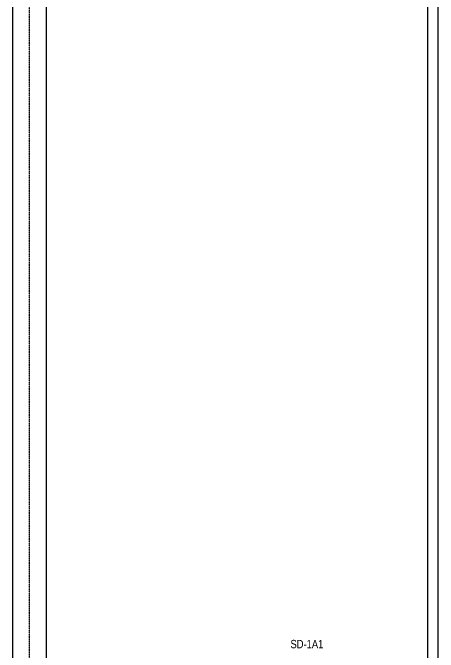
# Model space of a CAD drawing. Header units: centimetres. Extents: x 247996 to 314900, y -468471 to -440326.
# Drawn here: x 261960 to 262365, y -444201 to -443592 of the extents above; entities that cross this region are included whole.
import ezdxf
from ezdxf.enums import TextEntityAlignment as Align

# ---------------------------------------------------------------- set-up
doc = ezdxf.new("R2010")
doc.units = ezdxf.units.CM
doc.linetypes.add('0', pattern=[500, 500])
doc.linetypes.add('BASMA HATTI', pattern=[0.375, 0.25, -0.125])
for name, color, linetype in [('SCOTT-MTY-PVC', 43, 'Continuous'), ('SCOTT-MTY-SAYAC', 3, 'Continuous'), ('SCOTT-MTY-SIRKULASYON-BORU', 31, 'Continuous')]:
    doc.layers.add(name, color=color, linetype=linetype)
doc.layers.add('SCOTT-MTY-SICAKSU-BORU', color=1, linetype='BASMA HATTI', lineweight=30)
doc.layers.add('SCOTT-MTY-SOGUKSU-BORU', color=5, linetype='0', lineweight=30)
doc.styles.add('ROTAS', font='arial.ttf')

msp = doc.modelspace()

# ---------------------------------------------------------------- linework, layer by layer
at = {"layer": 'SCOTT-MTY-PVC'}
for p, q in [((262355, -445910), (262355, -441990)), ((262365, -445910), (262365, -441990))]:
    msp.add_line(p, q, dxfattribs=at)
at = {"layer": 'SCOTT-MTY-SICAKSU-BORU'}
msp.add_lwpolyline([(261976, -446110), (261976, -443040.4)], dxfattribs=at)
at = {"layer": 'SCOTT-MTY-SIRKULASYON-BORU'}
msp.add_lwpolyline([(261992, -446080), (261992, -443030.8)], dxfattribs=at)
at = {"layer": 'SCOTT-MTY-SOGUKSU-BORU'}
msp.add_lwpolyline([(261960, -446140), (261960, -443050)], dxfattribs=at)

# ---------------------------------------------------------------- texts
at = {"layer": 'SCOTT-MTY-SAYAC', "style": 'ROTAS', "width": 0.8}
msp.add_text('SD-1A1', height=8, dxfattribs=at).set_placement((262240, -444200), align=Align.BOTTOM_CENTER)

doc.saveas('drawing.dxf')
